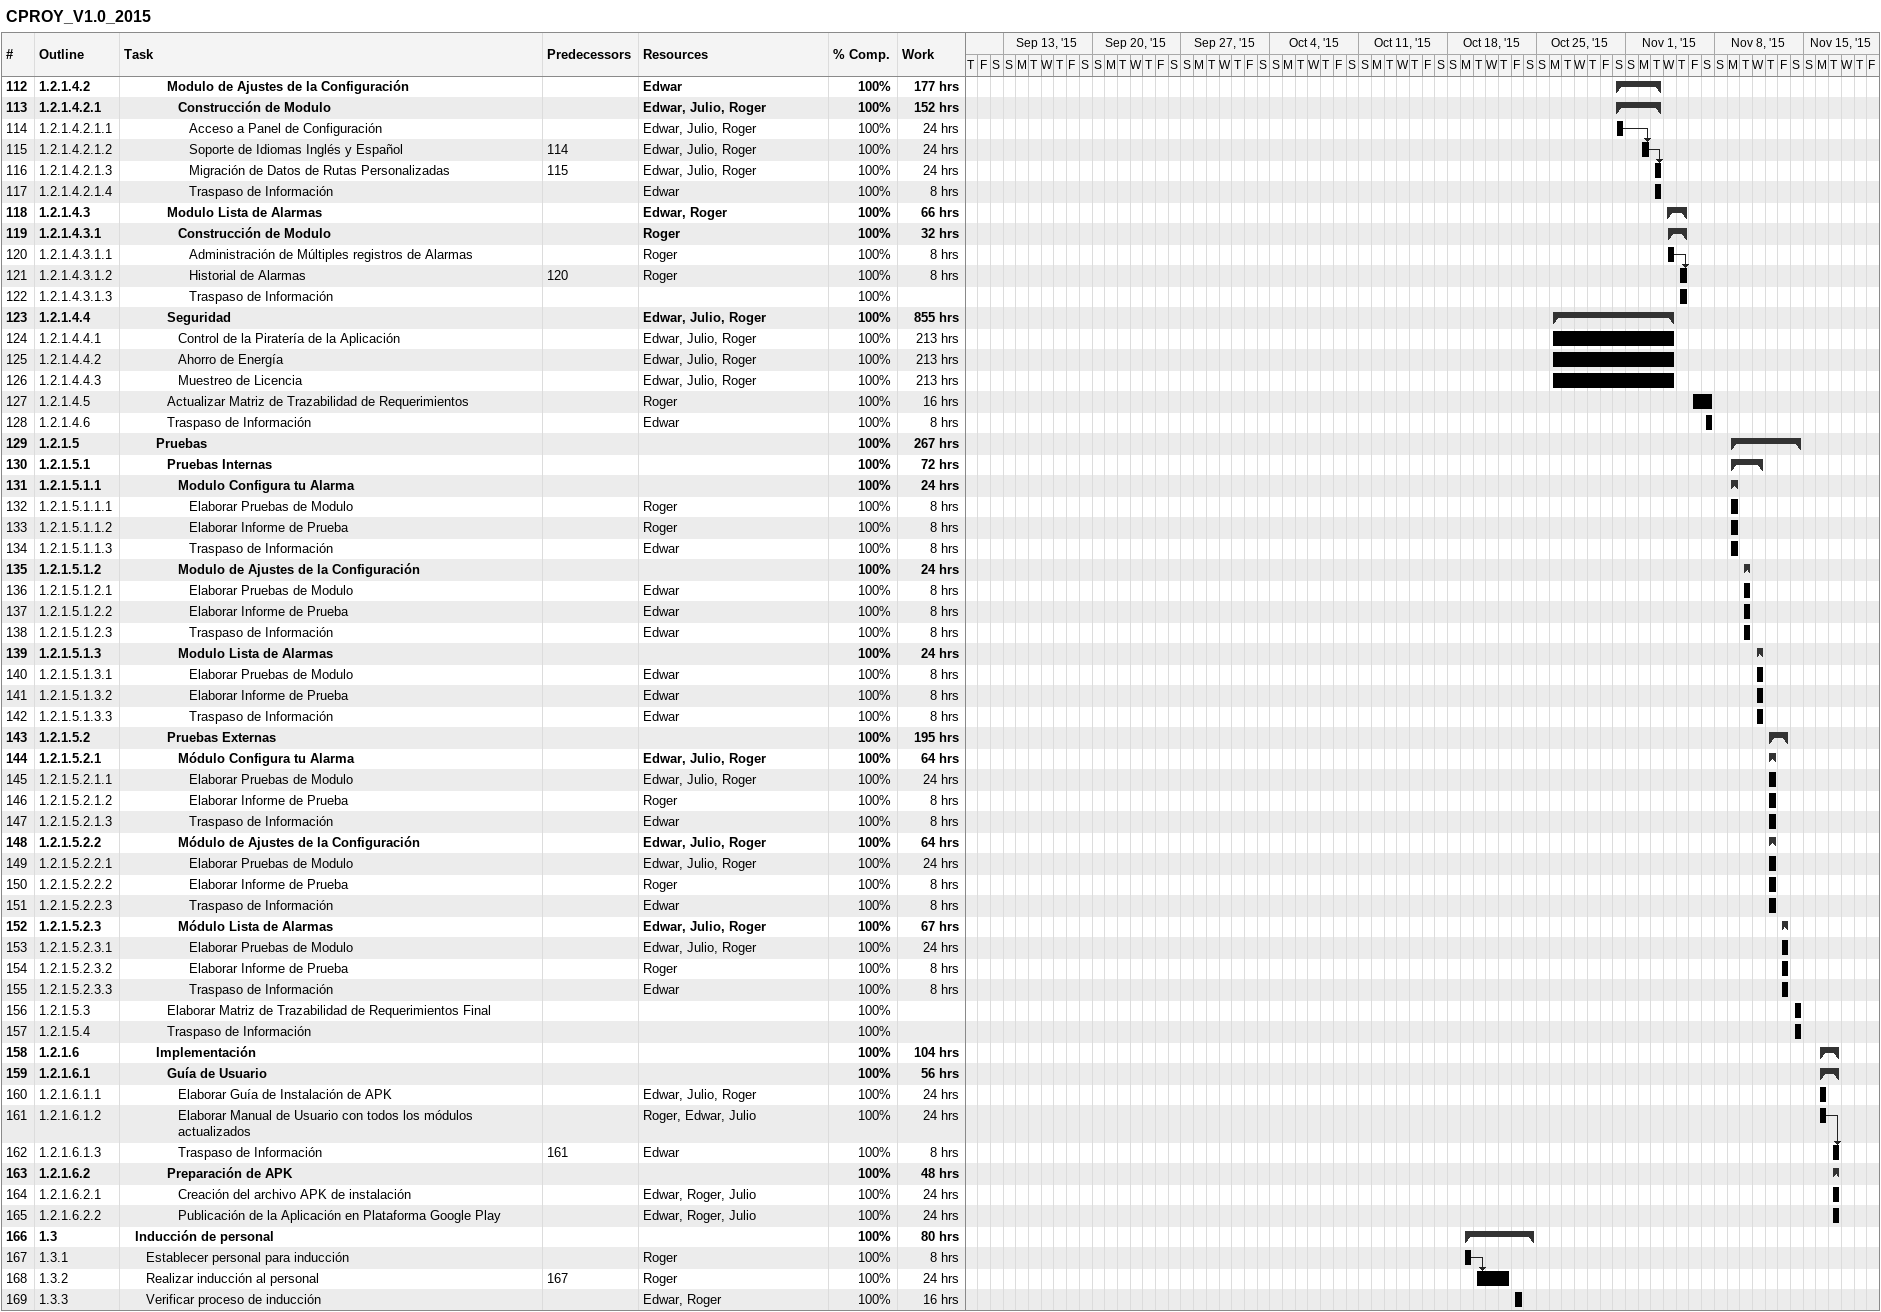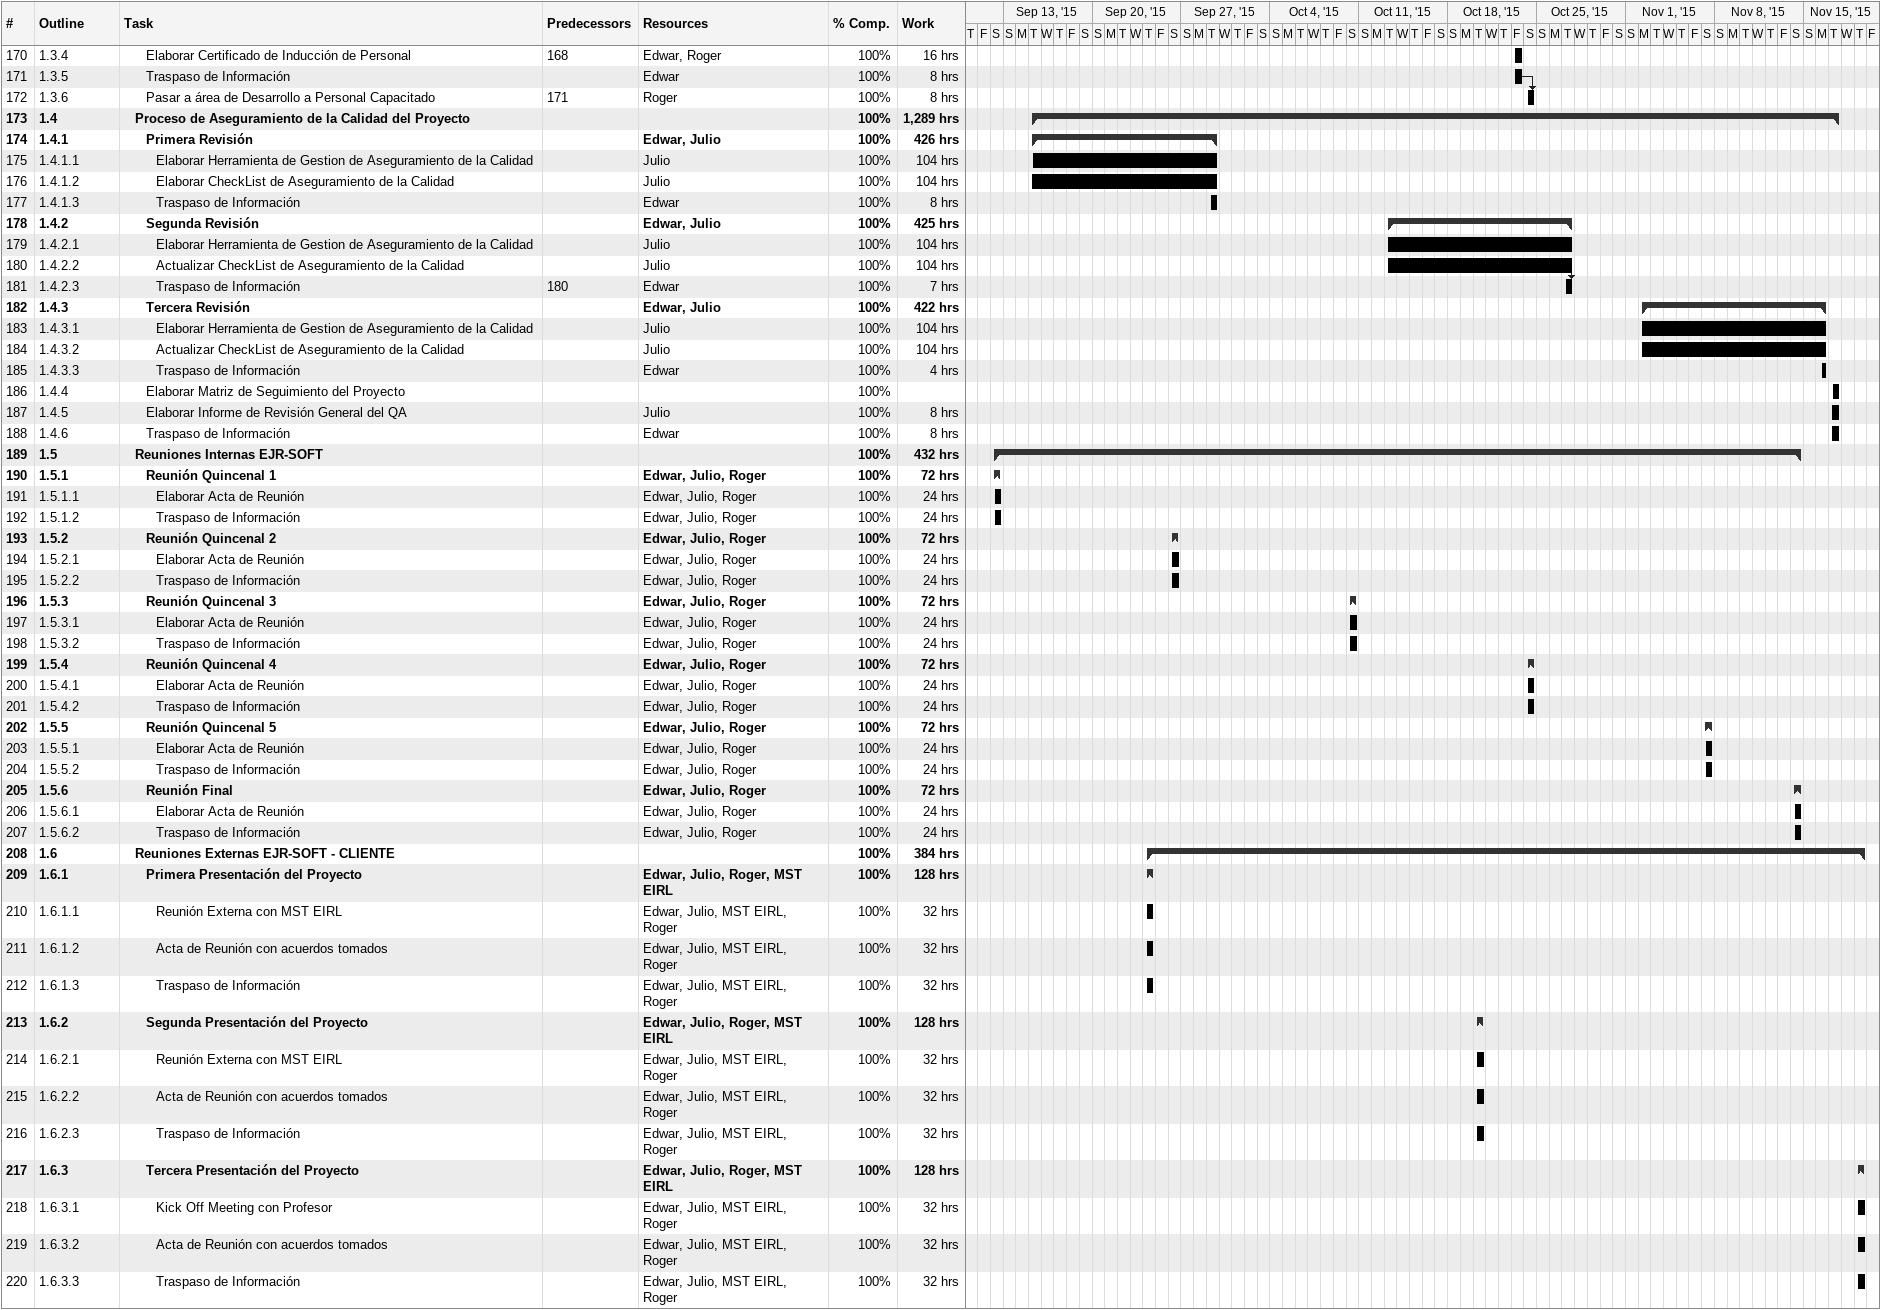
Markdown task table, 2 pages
CPROY_V1.0_2015

| ID | WBS | Task | Start | Finish | Predecessors | Resources | % complete | Work (h) |
|---|---|---|---|---|---|---|---|---|
| 112 | 1.2.1.4.2 | **Modulo de Ajustes de la Configuración** | 2015-10-31 | 2015-11-03 |  | Edwar | 100 | 177 |
| 113 | 1.2.1.4.2.1 | **Construcción de Modulo** | 2015-10-31 | 2015-11-03 |  | Edwar, Julio, Roger | 100 | 152 |
| 114 | 1.2.1.4.2.1.1 | Acceso a Panel de Configuración | 2015-10-31 | 2015-10-31 |  | Edwar, Julio, Roger | 100 | 24 |
| 115 | 1.2.1.4.2.1.2 | Soporte de Idiomas Inglés y Español | 2015-11-02 | 2015-11-02 | 114 | Edwar, Julio, Roger | 100 | 24 |
| 116 | 1.2.1.4.2.1.3 | Migración de Datos de Rutas Personalizadas | 2015-11-03 | 2015-11-03 | 115 | Edwar, Julio, Roger | 100 | 24 |
| 117 | 1.2.1.4.2.1.4 | Traspaso de Información | 2015-11-03 | 2015-11-03 |  | Edwar | 100 | 8 |
| 118 | 1.2.1.4.3 | **Modulo Lista de Alarmas** | 2015-11-04 | 2015-11-05 |  | Edwar, Roger | 100 | 66 |
| 119 | 1.2.1.4.3.1 | **Construcción de Modulo** | 2015-11-04 | 2015-11-05 |  | Roger | 100 | 32 |
| 120 | 1.2.1.4.3.1.1 | Administración de Múltiples registros de Alarmas | 2015-11-04 | 2015-11-04 |  | Roger | 100 | 8 |
| 121 | 1.2.1.4.3.1.2 | Historial de Alarmas | 2015-11-05 | 2015-11-05 | 120 | Roger | 100 | 8 |
| 122 | 1.2.1.4.3.1.3 | Traspaso de Información | 2015-11-05 | 2015-11-05 |  |  | 100 |  |
| 123 | 1.2.1.4.4 | **Seguridad** | 2015-10-26 | 2015-11-04 |  | Edwar, Julio, Roger | 100 | 855 |
| 124 | 1.2.1.4.4.1 | Control de la Piratería de la Aplicación | 2015-10-26 | 2015-11-04 |  | Edwar, Julio, Roger | 100 | 213 |
| 125 | 1.2.1.4.4.2 | Ahorro de Energía | 2015-10-26 | 2015-11-04 |  | Edwar, Julio, Roger | 100 | 213 |
| 126 | 1.2.1.4.4.3 | Muestreo de Licencia | 2015-10-26 | 2015-11-04 |  | Edwar, Julio, Roger | 100 | 213 |
| 127 | 1.2.1.4.5 | Actualizar Matriz de Trazabilidad de Requerimientos | 2015-11-06 | 2015-11-07 |  | Roger | 100 | 16 |
| 128 | 1.2.1.4.6 | Traspaso de Información | 2015-11-07 | 2015-11-07 |  | Edwar | 100 | 8 |
| 129 | 1.2.1.5 | **Pruebas** | 2015-11-09 | 2015-11-14 |  |  | 100 | 267 |
| 130 | 1.2.1.5.1 | **Pruebas Internas** | 2015-11-09 | 2015-11-11 |  |  | 100 | 72 |
| 131 | 1.2.1.5.1.1 | **Modulo Configura tu Alarma** | 2015-11-09 | 2015-11-09 |  |  | 100 | 24 |
| 132 | 1.2.1.5.1.1.1 | Elaborar Pruebas de Modulo | 2015-11-09 | 2015-11-09 |  | Roger | 100 | 8 |
| 133 | 1.2.1.5.1.1.2 | Elaborar Informe de Prueba | 2015-11-09 | 2015-11-09 |  | Roger | 100 | 8 |
| 134 | 1.2.1.5.1.1.3 | Traspaso de Información | 2015-11-09 | 2015-11-09 |  | Edwar | 100 | 8 |
| 135 | 1.2.1.5.1.2 | **Modulo de Ajustes de la Configuración** | 2015-11-10 | 2015-11-10 |  |  | 100 | 24 |
| 136 | 1.2.1.5.1.2.1 | Elaborar Pruebas de Modulo | 2015-11-10 | 2015-11-10 |  | Edwar | 100 | 8 |
| 137 | 1.2.1.5.1.2.2 | Elaborar Informe de Prueba | 2015-11-10 | 2015-11-10 |  | Edwar | 100 | 8 |
| 138 | 1.2.1.5.1.2.3 | Traspaso de Información | 2015-11-10 | 2015-11-10 |  | Edwar | 100 | 8 |
| 139 | 1.2.1.5.1.3 | **Modulo Lista de Alarmas** | 2015-11-11 | 2015-11-11 |  |  | 100 | 24 |
| 140 | 1.2.1.5.1.3.1 | Elaborar Pruebas de Modulo | 2015-11-11 | 2015-11-11 |  | Edwar | 100 | 8 |
| 141 | 1.2.1.5.1.3.2 | Elaborar Informe de Prueba | 2015-11-11 | 2015-11-11 |  | Edwar | 100 | 8 |
| 142 | 1.2.1.5.1.3.3 | Traspaso de Información | 2015-11-11 | 2015-11-11 |  | Edwar | 100 | 8 |
| 143 | 1.2.1.5.2 | **Pruebas Externas** | 2015-11-12 | 2015-11-13 |  |  | 100 | 195 |
| 144 | 1.2.1.5.2.1 | **Módulo Configura tu Alarma** | 2015-11-12 | 2015-11-12 |  | Edwar, Julio, Roger | 100 | 64 |
| 145 | 1.2.1.5.2.1.1 | Elaborar Pruebas de Modulo | 2015-11-12 | 2015-11-12 |  | Edwar, Julio, Roger | 100 | 24 |
| 146 | 1.2.1.5.2.1.2 | Elaborar Informe de Prueba | 2015-11-12 | 2015-11-12 |  | Roger | 100 | 8 |
| 147 | 1.2.1.5.2.1.3 | Traspaso de Información | 2015-11-12 | 2015-11-12 |  | Edwar | 100 | 8 |
| 148 | 1.2.1.5.2.2 | **Módulo de Ajustes de la Configuración** | 2015-11-12 | 2015-11-12 |  | Edwar, Julio, Roger | 100 | 64 |
| 149 | 1.2.1.5.2.2.1 | Elaborar Pruebas de Modulo | 2015-11-12 | 2015-11-12 |  | Edwar, Julio, Roger | 100 | 24 |
| 150 | 1.2.1.5.2.2.2 | Elaborar Informe de Prueba | 2015-11-12 | 2015-11-12 |  | Roger | 100 | 8 |
| 151 | 1.2.1.5.2.2.3 | Traspaso de Información | 2015-11-12 | 2015-11-12 |  | Edwar | 100 | 8 |
| 152 | 1.2.1.5.2.3 | **Módulo Lista de Alarmas** | 2015-11-13 | 2015-11-13 |  | Edwar, Julio, Roger | 100 | 67 |
| 153 | 1.2.1.5.2.3.1 | Elaborar Pruebas de Modulo | 2015-11-13 | 2015-11-13 |  | Edwar, Julio, Roger | 100 | 24 |
| 154 | 1.2.1.5.2.3.2 | Elaborar Informe de Prueba | 2015-11-13 | 2015-11-13 |  | Roger | 100 | 8 |
| 155 | 1.2.1.5.2.3.3 | Traspaso de Información | 2015-11-13 | 2015-11-13 |  | Edwar | 100 | 8 |
| 156 | 1.2.1.5.3 | Elaborar Matriz de Trazabilidad de Requerimientos Final | 2015-11-14 | 2015-11-14 |  |  | 100 |  |
| 157 | 1.2.1.5.4 | Traspaso de Información | 2015-11-14 | 2015-11-14 |  |  | 100 |  |
| 158 | 1.2.1.6 | **Implementación** | 2015-11-16 | 2015-11-17 |  |  | 100 | 104 |
| 159 | 1.2.1.6.1 | **Guía de Usuario** | 2015-11-16 | 2015-11-17 |  |  | 100 | 56 |
| 160 | 1.2.1.6.1.1 | Elaborar Guía de Instalación de APK | 2015-11-16 | 2015-11-16 |  | Edwar, Julio, Roger | 100 | 24 |
| 161 | 1.2.1.6.1.2 | Elaborar Manual de Usuario con todos los módulos actualizados | 2015-11-16 | 2015-11-16 |  | Roger, Edwar, Julio | 100 | 24 |
| 162 | 1.2.1.6.1.3 | Traspaso de Información | 2015-11-17 | 2015-11-17 | 161 | Edwar | 100 | 8 |
| 163 | 1.2.1.6.2 | **Preparación de APK** | 2015-11-17 | 2015-11-17 |  |  | 100 | 48 |
| 164 | 1.2.1.6.2.1 | Creación del archivo APK de instalación | 2015-11-17 | 2015-11-17 |  | Edwar, Roger, Julio | 100 | 24 |
| 165 | 1.2.1.6.2.2 | Publicación de la Aplicación en Plataforma Google Play | 2015-11-17 | 2015-11-17 |  | Edwar, Roger, Julio | 100 | 24 |
| 166 | 1.3 | **Inducción de personal** | 2015-10-19 | 2015-10-24 |  |  | 100 | 80 |
| 167 | 1.3.1 | Establecer personal para inducción | 2015-10-19 | 2015-10-19 |  | Roger | 100 | 8 |
| 168 | 1.3.2 | Realizar inducción al personal | 2015-10-20 | 2015-10-22 | 167 | Roger | 100 | 24 |
| 169 | 1.3.3 | Verificar proceso de inducción | 2015-10-23 | 2015-10-23 |  | Edwar, Roger | 100 | 16 |
| 170 | 1.3.4 | Elaborar Certificado de Inducción de Personal | 2015-10-23 | 2015-10-23 | 168 | Edwar, Roger | 100 | 16 |
| 171 | 1.3.5 | Traspaso de Información | 2015-10-23 | 2015-10-23 |  | Edwar | 100 | 8 |
| 172 | 1.3.6 | Pasar a área de Desarrollo a Personal Capacitado | 2015-10-24 | 2015-10-24 | 171 | Roger | 100 | 8 |
| 173 | 1.4 | **Proceso de Aseguramiento de la Calidad del Proyecto** | 2015-09-15 | 2015-11-17 |  |  | 100 | 1289 |
| 174 | 1.4.1 | **Primera Revisión** | 2015-09-15 | 2015-09-29 |  | Edwar, Julio | 100 | 426 |
| 175 | 1.4.1.1 | Elaborar Herramienta de Gestion de Aseguramiento de la Calidad | 2015-09-15 | 2015-09-29 |  | Julio | 100 | 104 |
| 176 | 1.4.1.2 | Elaborar CheckList de Aseguramiento de la Calidad | 2015-09-15 | 2015-09-29 |  | Julio | 100 | 104 |
| 177 | 1.4.1.3 | Traspaso de Información | 2015-09-29 | 2015-09-29 |  | Edwar | 100 | 8 |
| 178 | 1.4.2 | **Segunda Revisión** | 2015-10-13 | 2015-10-27 |  | Edwar, Julio | 100 | 425 |
| 179 | 1.4.2.1 | Elaborar Herramienta de Gestion de Aseguramiento de la Calidad | 2015-10-13 | 2015-10-27 |  | Julio | 100 | 104 |
| 180 | 1.4.2.2 | Actualizar CheckList de Aseguramiento de la Calidad | 2015-10-13 | 2015-10-27 |  | Julio | 100 | 104 |
| 181 | 1.4.2.3 | Traspaso de Información | 2015-10-27 | 2015-10-27 | 180 | Edwar | 100 | 7 |
| 182 | 1.4.3 | **Tercera Revisión** | 2015-11-02 | 2015-11-16 |  | Edwar, Julio | 100 | 422 |
| 183 | 1.4.3.1 | Elaborar Herramienta de Gestion de Aseguramiento de la Calidad | 2015-11-02 | 2015-11-16 |  | Julio | 100 | 104 |
| 184 | 1.4.3.2 | Actualizar CheckList de Aseguramiento de la Calidad | 2015-11-02 | 2015-11-16 |  | Julio | 100 | 104 |
| 185 | 1.4.3.3 | Traspaso de Información | 2015-11-16 | 2015-11-16 |  | Edwar | 100 | 4 |
| 186 | 1.4.4 | Elaborar Matriz de Seguimiento del Proyecto | 2015-11-17 | 2015-11-17 |  |  | 100 |  |
| 187 | 1.4.5 | Elaborar Informe de Revisión General del QA | 2015-11-17 | 2015-11-17 |  | Julio | 100 | 8 |
| 188 | 1.4.6 | Traspaso de Información | 2015-11-17 | 2015-11-17 |  | Edwar | 100 | 8 |
| 189 | 1.5 | **Reuniones Internas EJR-SOFT** | 2015-09-12 | 2015-11-14 |  |  | 100 | 432 |
| 190 | 1.5.1 | **Reunión Quincenal 1** | 2015-09-12 | 2015-09-12 |  | Edwar, Julio, Roger | 100 | 72 |
| 191 | 1.5.1.1 | Elaborar Acta de Reunión | 2015-09-12 | 2015-09-12 |  | Edwar, Julio, Roger | 100 | 24 |
| 192 | 1.5.1.2 | Traspaso de Información | 2015-09-12 | 2015-09-12 |  | Edwar, Julio, Roger | 100 | 24 |
| 193 | 1.5.2 | **Reunión Quincenal 2** | 2015-09-26 | 2015-09-26 |  | Edwar, Julio, Roger | 100 | 72 |
| 194 | 1.5.2.1 | Elaborar Acta de Reunión | 2015-09-26 | 2015-09-26 |  | Edwar, Julio, Roger | 100 | 24 |
| 195 | 1.5.2.2 | Traspaso de Información | 2015-09-26 | 2015-09-26 |  | Edwar, Julio, Roger | 100 | 24 |
| 196 | 1.5.3 | **Reunión Quincenal 3** | 2015-10-10 | 2015-10-10 |  | Edwar, Julio, Roger | 100 | 72 |
| 197 | 1.5.3.1 | Elaborar Acta de Reunión | 2015-10-10 | 2015-10-10 |  | Edwar, Julio, Roger | 100 | 24 |
| 198 | 1.5.3.2 | Traspaso de Información | 2015-10-10 | 2015-10-10 |  | Edwar, Julio, Roger | 100 | 24 |
| 199 | 1.5.4 | **Reunión Quincenal 4** | 2015-10-24 | 2015-10-24 |  | Edwar, Julio, Roger | 100 | 72 |
| 200 | 1.5.4.1 | Elaborar Acta de Reunión | 2015-10-24 | 2015-10-24 |  | Edwar, Julio, Roger | 100 | 24 |
| 201 | 1.5.4.2 | Traspaso de Información | 2015-10-24 | 2015-10-24 |  | Edwar, Julio, Roger | 100 | 24 |
| 202 | 1.5.5 | **Reunión Quincenal 5** | 2015-11-07 | 2015-11-07 |  | Edwar, Julio, Roger | 100 | 72 |
| 203 | 1.5.5.1 | Elaborar Acta de Reunión | 2015-11-07 | 2015-11-07 |  | Edwar, Julio, Roger | 100 | 24 |
| 204 | 1.5.5.2 | Traspaso de Información | 2015-11-07 | 2015-11-07 |  | Edwar, Julio, Roger | 100 | 24 |
| 205 | 1.5.6 | **Reunión Final** | 2015-11-14 | 2015-11-14 |  | Edwar, Julio, Roger | 100 | 72 |
| 206 | 1.5.6.1 | Elaborar Acta de Reunión | 2015-11-14 | 2015-11-14 |  | Edwar, Julio, Roger | 100 | 24 |
| 207 | 1.5.6.2 | Traspaso de Información | 2015-11-14 | 2015-11-14 |  | Edwar, Julio, Roger | 100 | 24 |
| 208 | 1.6 | **Reuniones Externas EJR-SOFT - CLIENTE** | 2015-09-24 | 2015-11-19 |  |  | 100 | 384 |
| 209 | 1.6.1 | **Primera Presentación del Proyecto** | 2015-09-24 | 2015-09-24 |  | Edwar, Julio, Roger, MST EIRL | 100 | 128 |
| 210 | 1.6.1.1 | Reunión Externa con MST EIRL | 2015-09-24 | 2015-09-24 |  | Edwar, Julio, MST EIRL, Roger | 100 | 32 |
| 211 | 1.6.1.2 | Acta de Reunión con acuerdos tomados | 2015-09-24 | 2015-09-24 |  | Edwar, Julio, MST EIRL, Roger | 100 | 32 |
| 212 | 1.6.1.3 | Traspaso de Información | 2015-09-24 | 2015-09-24 |  | Edwar, Julio, MST EIRL, Roger | 100 | 32 |
| 213 | 1.6.2 | **Segunda Presentación del Proyecto** | 2015-10-20 | 2015-10-20 |  | Edwar, Julio, Roger, MST EIRL | 100 | 128 |
| 214 | 1.6.2.1 | Reunión Externa con MST EIRL | 2015-10-20 | 2015-10-20 |  | Edwar, Julio, MST EIRL, Roger | 100 | 32 |
| 215 | 1.6.2.2 | Acta de Reunión con acuerdos tomados | 2015-10-20 | 2015-10-20 |  | Edwar, Julio, MST EIRL, Roger | 100 | 32 |
| 216 | 1.6.2.3 | Traspaso de Información | 2015-10-20 | 2015-10-20 |  | Edwar, Julio, MST EIRL, Roger | 100 | 32 |
| 217 | 1.6.3 | **Tercera Presentación del Proyecto** | 2015-11-19 | 2015-11-19 |  | Edwar, Julio, Roger, MST EIRL | 100 | 128 |
| 218 | 1.6.3.1 | Kick Off Meeting con Profesor | 2015-11-19 | 2015-11-19 |  | Edwar, Julio, MST EIRL, Roger | 100 | 32 |
| 219 | 1.6.3.2 | Acta de Reunión con acuerdos tomados | 2015-11-19 | 2015-11-19 |  | Edwar, Julio, MST EIRL, Roger | 100 | 32 |
| 220 | 1.6.3.3 | Traspaso de Información | 2015-11-19 | 2015-11-19 |  | Edwar, Julio, MST EIRL, Roger | 100 | 32 |
